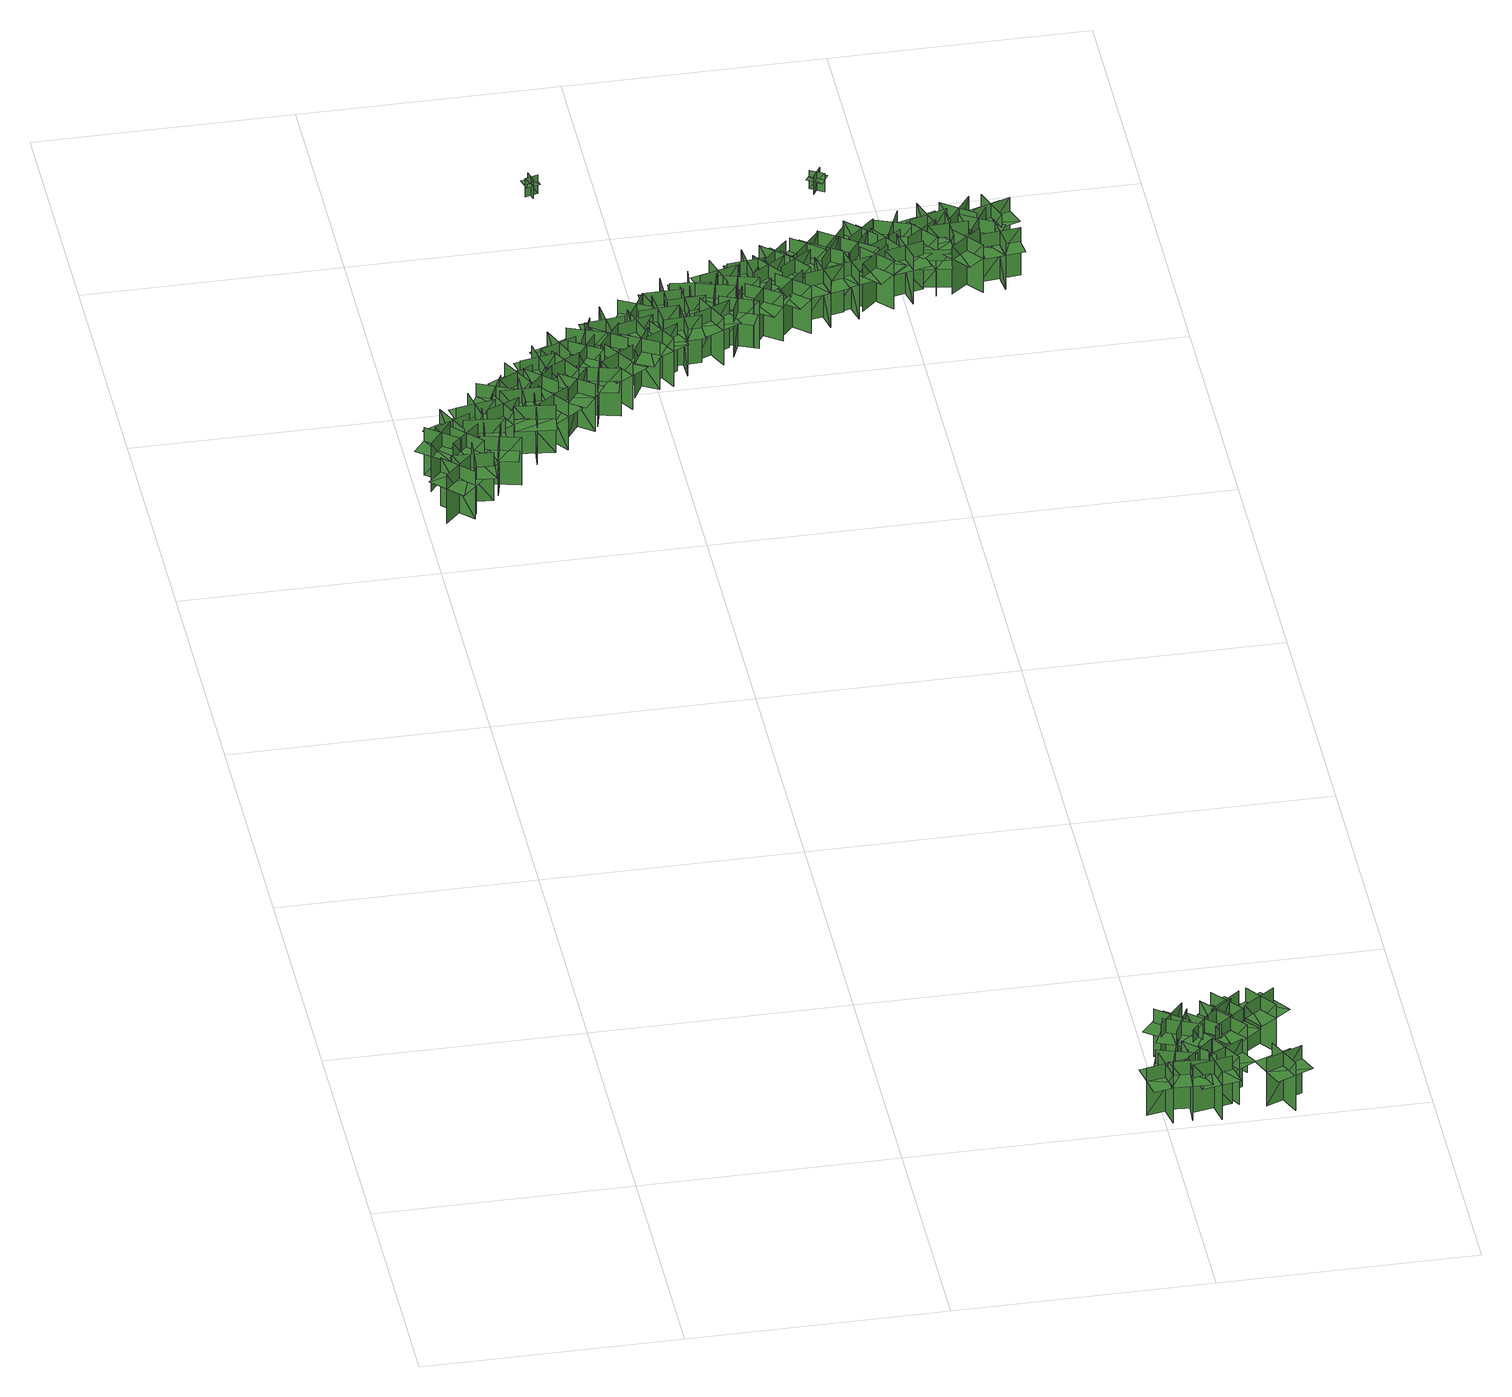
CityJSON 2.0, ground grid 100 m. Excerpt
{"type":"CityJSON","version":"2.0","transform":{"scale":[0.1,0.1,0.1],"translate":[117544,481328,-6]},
"CityObjects":{
"tree1":{"type":"SolitaryVegetationObject","geometry":[{"type":"MultiSurface","lod":"1","boundaries":[[[0,1,2]],[[0,2,3]],[[4,5,6]],[[4,6,7]],[[8,9,10]],[[8,10,11]],[[8,11,12]],[[8,12,13]]]}]},
"tree2":{"type":"SolitaryVegetationObject","geometry":[{"type":"MultiSurface","lod":"1","boundaries":[[[14,15,16]],[[14,16,17]],[[18,19,20]],[[18,20,21]],[[22,23,24]],[[22,24,25]],[[22,25,26]],[[22,26,27]]]}]},
"tree3":{"type":"SolitaryVegetationObject","geometry":[{"type":"MultiSurface","lod":"1","boundaries":[[[28,29,30]],[[28,30,31]],[[32,33,34]],[[32,34,35]],[[36,37,38]],[[36,38,39]],[[36,39,40]],[[36,40,41]]]}]},
"tree4":{"type":"SolitaryVegetationObject","geometry":[{"type":"MultiSurface","lod":"1","boundaries":[[[42,43,44]],[[42,44,45]],[[46,47,48]],[[46,48,49]],[[50,51,52]],[[50,52,53]],[[50,53,54]],[[50,54,55]]]}]},
"tree5":{"type":"SolitaryVegetationObject","geometry":[{"type":"MultiSurface","lod":"1","boundaries":[[[56,57,58]],[[56,58,59]],[[60,61,62]],[[60,62,63]],[[64,65,66]],[[64,66,67]],[[64,67,68]],[[64,68,69]]]}]},
"tree6":{"type":"SolitaryVegetationObject","geometry":[{"type":"MultiSurface","lod":"1","boundaries":[[[70,71,72]],[[70,72,73]],[[74,75,76]],[[74,76,77]],[[78,79,80]],[[78,80,81]],[[78,81,82]],[[78,82,83]]]}]},
"tree7":{"type":"SolitaryVegetationObject","geometry":[{"type":"MultiSurface","lod":"1","boundaries":[[[84,85,86]],[[84,86,87]],[[88,89,90]],[[88,90,91]],[[92,93,94]],[[92,94,95]],[[92,95,96]],[[92,96,97]]]}]},
"tree8":{"type":"SolitaryVegetationObject","geometry":[{"type":"MultiSurface","lod":"1","boundaries":[[[98,99,100]],[[98,100,101]],[[102,103,104]],[[102,104,105]],[[106,107,108]],[[106,108,109]],[[106,109,110]],[[106,110,111]]]}]},
"tree9":{"type":"SolitaryVegetationObject","geometry":[{"type":"MultiSurface","lod":"1","boundaries":[[[112,113,114]],[[112,114,115]],[[116,117,118]],[[116,118,119]],[[120,121,122]],[[120,122,123]],[[120,123,124]],[[120,124,125]]]}]},
"tree10":{"type":"SolitaryVegetationObject","geometry":[{"type":"MultiSurface","lod":"1","boundaries":[[[126,127,128]],[[126,128,129]],[[130,131,132]],[[130,132,133]],[[134,135,136]],[[134,136,137]],[[134,137,138]],[[134,138,139]]]}]},
"tree11":{"type":"SolitaryVegetationObject","geometry":[{"type":"MultiSurface","lod":"1","boundaries":[[[140,141,142]],[[140,142,143]],[[144,145,146]],[[144,146,147]],[[148,149,150]],[[148,150,151]],[[148,151,152]],[[148,152,153]]]}]},
"tree12":{"type":"SolitaryVegetationObject","geometry":[{"type":"MultiSurface","lod":"1","boundaries":[[[154,155,156]],[[154,156,157]],[[158,159,160]],[[158,160,161]],[[162,163,164]],[[162,164,165]],[[162,165,166]],[[162,166,167]]]}]},
"tree13":{"type":"SolitaryVegetationObject","geometry":[{"type":"MultiSurface","lod":"1","boundaries":[[[168,169,170]],[[168,170,171]],[[172,173,174]],[[172,174,175]],[[176,177,178]],[[176,178,179]],[[176,179,180]],[[176,180,181]]]}]},
"tree14":{"type":"SolitaryVegetationObject","geometry":[{"type":"MultiSurface","lod":"1","boundaries":[[[182,183,184]],[[182,184,185]],[[186,187,188]],[[186,188,189]],[[190,191,192]],[[190,192,193]],[[190,193,194]],[[190,194,195]]]}]},
"tree15":{"type":"SolitaryVegetationObject","geometry":[{"type":"MultiSurface","lod":"1","boundaries":[[[196,197,198]],[[196,198,199]],[[200,201,202]],[[200,202,203]],[[204,205,206]],[[204,206,207]],[[204,207,208]],[[204,208,209]]]}]},
"tree16":{"type":"SolitaryVegetationObject","geometry":[{"type":"MultiSurface","lod":"1","boundaries":[[[210,211,212]],[[210,212,213]],[[214,215,216]],[[214,216,217]],[[218,219,220]],[[218,220,221]],[[218,221,222]],[[218,222,223]]]}]},
"tree17":{"type":"SolitaryVegetationObject","geometry":[{"type":"MultiSurface","lod":"1","boundaries":[[[224,225,226]],[[224,226,227]],[[228,229,230]],[[228,230,231]],[[232,233,234]],[[232,234,235]],[[232,235,236]],[[232,236,237]]]}]},
"tree18":{"type":"SolitaryVegetationObject","geometry":[{"type":"MultiSurface","lod":"1","boundaries":[[[238,239,240]],[[238,240,241]],[[242,243,244]],[[242,244,245]],[[246,247,248]],[[246,248,249]],[[246,249,250]],[[246,250,251]]]}]},
"tree19":{"type":"SolitaryVegetationObject","geometry":[{"type":"MultiSurface","lod":"1","boundaries":[[[252,253,254]],[[252,254,255]],[[256,257,258]],[[256,258,259]],[[260,261,262]],[[260,262,263]],[[260,263,264]],[[260,264,265]]]}]},
"tree20":{"type":"SolitaryVegetationObject","geometry":[{"type":"MultiSurface","lod":"1","boundaries":[[[266,267,268]],[[266,268,269]],[[270,271,272]],[[270,272,273]],[[274,275,276]],[[274,276,277]],[[274,277,278]],[[274,278,279]]]}]},
"tree21":{"type":"SolitaryVegetationObject","geometry":[{"type":"MultiSurface","lod":"1","boundaries":[[[280,281,282]],[[280,282,283]],[[284,285,286]],[[284,286,287]],[[288,289,290]],[[288,290,291]],[[288,291,292]],[[288,292,293]]]}]},
"tree22":{"type":"SolitaryVegetationObject","geometry":[{"type":"MultiSurface","lod":"1","boundaries":[[[294,295,296]],[[294,296,297]],[[298,299,300]],[[298,300,301]],[[302,303,304]],[[302,304,305]],[[302,305,306]],[[302,306,307]]]}]},
"tree23":{"type":"SolitaryVegetationObject","geometry":[{"type":"MultiSurface","lod":"1","boundaries":[[[308,309,310]],[[308,310,311]],[[312,313,314]],[[312,314,315]],[[316,317,318]],[[316,318,319]],[[316,319,320]],[[316,320,321]]]}]},
"tree24":{"type":"SolitaryVegetationObject","geometry":[{"type":"MultiSurface","lod":"1","boundaries":[[[322,323,324]],[[322,324,325]],[[326,327,328]],[[326,328,329]],[[330,331,332]],[[330,332,333]],[[330,333,334]],[[330,334,335]]]}]},
"tree25":{"type":"SolitaryVegetationObject","geometry":[{"type":"MultiSurface","lod":"1","boundaries":[[[336,337,338]],[[336,338,339]],[[340,341,342]],[[340,342,343]],[[344,345,346]],[[344,346,347]],[[344,347,348]],[[344,348,349]]]}]},
"tree26":{"type":"SolitaryVegetationObject","geometry":[{"type":"MultiSurface","lod":"1","boundaries":[[[350,351,352]],[[350,352,353]],[[354,355,356]],[[354,356,357]],[[358,359,360]],[[358,360,361]],[[358,361,362]],[[358,362,363]]]}]},
"tree27":{"type":"SolitaryVegetationObject","geometry":[{"type":"MultiSurface","lod":"1","boundaries":[[[364,365,366]],[[364,366,367]],[[368,369,370]],[[368,370,371]],[[372,373,374]],[[372,374,375]],[[372,375,376]],[[372,376,377]]]}]},
"tree28":{"type":"SolitaryVegetationObject","geometry":[{"type":"MultiSurface","lod":"1","boundaries":[[[378,379,380]],[[378,380,381]],[[382,383,384]],[[382,384,385]],[[386,387,388]],[[386,388,389]],[[386,389,390]],[[386,390,391]]]}]},
"tree29":{"type":"SolitaryVegetationObject","geometry":[{"type":"MultiSurface","lod":"1","boundaries":[[[392,393,394]],[[392,394,395]],[[396,397,398]],[[396,398,399]],[[400,401,402]],[[400,402,403]],[[400,403,404]],[[400,404,405]]]}]},
"tree30":{"type":"SolitaryVegetationObject","geometry":[{"type":"MultiSurface","lod":"1","boundaries":[[[406,407,408]],[[406,408,409]],[[410,411,412]],[[410,412,413]],[[414,415,416]],[[414,416,417]],[[414,417,418]],[[414,418,419]]]}]},
"tree31":{"type":"SolitaryVegetationObject","geometry":[{"type":"MultiSurface","lod":"1","boundaries":[[[420,421,422]],[[420,422,423]],[[424,425,426]],[[424,426,427]],[[428,429,430]],[[428,430,431]],[[428,431,432]],[[428,432,433]]]}]},
"tree32":{"type":"SolitaryVegetationObject","geometry":[{"type":"MultiSurface","lod":"1","boundaries":[[[434,435,436]],[[434,436,437]],[[438,439,440]],[[438,440,441]],[[442,443,444]],[[442,444,445]],[[442,445,446]],[[442,446,447]]]}]},
"tree33":{"type":"SolitaryVegetationObject","geometry":[{"type":"MultiSurface","lod":"1","boundaries":[[[448,449,450]],[[448,450,451]],[[452,453,454]],[[452,454,455]],[[456,457,458]],[[456,458,459]],[[456,459,460]],[[456,460,461]]]}]},
"tree34":{"type":"SolitaryVegetationObject","geometry":[{"type":"MultiSurface","lod":"1","boundaries":[[[462,463,464]],[[462,464,465]],[[466,467,468]],[[466,468,469]],[[470,471,472]],[[470,472,473]],[[470,473,474]],[[470,474,475]]]}]},
"tree35":{"type":"SolitaryVegetationObject","geometry":[{"type":"MultiSurface","lod":"1","boundaries":[[[476,477,478]],[[476,478,479]],[[480,481,482]],[[480,482,483]],[[484,485,486]],[[484,486,487]],[[484,487,488]],[[484,488,489]]]}]},
"tree36":{"type":"SolitaryVegetationObject","geometry":[{"type":"MultiSurface","lod":"1","boundaries":[[[490,491,492]],[[490,492,493]],[[494,495,496]],[[494,496,497]],[[498,499,500]],[[498,500,501]],[[498,501,502]],[[498,502,503]]]}]},
"tree37":{"type":"SolitaryVegetationObject","geometry":[{"type":"MultiSurface","lod":"1","boundaries":[[[504,505,506]],[[504,506,507]],[[508,509,510]],[[508,510,511]],[[512,513,514]],[[512,514,515]],[[512,515,516]],[[512,516,517]]]}]},
"tree38":{"type":"SolitaryVegetationObject","geometry":[{"type":"MultiSurface","lod":"1","boundaries":[[[518,519,520]],[[518,520,521]],[[522,523,524]],[[522,524,525]],[[526,527,528]],[[526,528,529]],[[526,529,530]],[[526,530,531]]]}]},
"tree39":{"type":"SolitaryVegetationObject","geometry":[{"type":"MultiSurface","lod":"1","boundaries":[[[532,533,534]],[[532,534,535]],[[536,537,538]],[[536,538,539]],[[540,541,542]],[[540,542,543]],[[540,543,544]],[[540,544,545]]]}]},
"tree40":{"type":"SolitaryVegetationObject","geometry":[{"type":"MultiSurface","lod":"1","boundaries":[[[546,547,548]],[[546,548,549]],[[550,551,552]],[[550,552,553]],[[554,555,556]],[[554,556,557]],[[554,557,558]],[[554,558,559]]]}]},
"tree41":{"type":"SolitaryVegetationObject","geometry":[{"type":"MultiSurface","lod":"1","boundaries":[[[560,561,562]],[[560,562,563]],[[564,565,566]],[[564,566,567]],[[568,569,570]],[[568,570,571]],[[568,571,572]],[[568,572,573]]]}]},
"tree42":{"type":"SolitaryVegetationObject","geometry":[{"type":"MultiSurface","lod":"1","boundaries":[[[574,575,576]],[[574,576,577]],[[578,579,580]],[[578,580,581]],[[582,583,584]],[[582,584,585]],[[582,585,586]],[[582,586,587]]]}]},
"tree43":{"type":"SolitaryVegetationObject","geometry":[{"type":"MultiSurface","lod":"1","boundaries":[[[588,589,590]],[[588,590,591]],[[592,593,594]],[[592,594,595]],[[596,597,598]],[[596,598,599]],[[596,599,600]],[[596,600,601]]]}]},
"tree44":{"type":"SolitaryVegetationObject","geometry":[{"type":"MultiSurface","lod":"1","boundaries":[[[602,603,604]],[[602,604,605]],[[606,607,608]],[[606,608,609]],[[610,611,612]],[[610,612,613]],[[610,613,614]],[[610,614,615]]]}]},
"tree45":{"type":"SolitaryVegetationObject","geometry":[{"type":"MultiSurface","lod":"1","boundaries":[[[616,617,618]],[[616,618,619]],[[620,621,622]],[[620,622,623]],[[624,625,626]],[[624,626,627]],[[624,628,629]],[[624,629,625]]]}]},
"tree46":{"type":"SolitaryVegetationObject","geometry":[{"type":"MultiSurface","lod":"1","boundaries":[[[630,631,632]],[[630,632,633]],[[634,635,636]],[[634,636,637]],[[638,639,640]],[[638,640,641]],[[638,641,642]],[[638,642,643]]]}]},
"tree47":{"type":"SolitaryVegetationObject","geometry":[{"type":"MultiSurface","lod":"1","boundaries":[[[644,645,646]],[[644,646,647]],[[648,649,650]],[[648,650,651]],[[652,653,654]],[[652,654,655]],[[652,655,656]],[[652,656,657]]]}]},
"tree48":{"type":"SolitaryVegetationObject","geometry":[{"type":"MultiSurface","lod":"1","boundaries":[[[658,659,660]],[[658,660,661]],[[662,663,664]],[[662,664,665]],[[666,667,668]],[[666,668,669]],[[666,669,670]],[[666,670,671]]]}]},
"tree49":{"type":"SolitaryVegetationObject","geometry":[{"type":"MultiSurface","lod":"1","boundaries":[[[672,673,674]],[[672,674,675]],[[676,677,678]],[[676,678,679]],[[680,681,682]],[[680,682,683]],[[680,683,684]],[[680,684,685]]]}]},
"tree50":{"type":"SolitaryVegetationObject","geometry":[{"type":"MultiSurface","lod":"1","boundaries":[[[686,687,688]],[[686,688,689]],[[690,691,692]],[[690,692,693]],[[694,695,696]],[[694,696,697]],[[694,697,698]],[[694,698,699]]]}]},
"tree51":{"type":"SolitaryVegetationObject","geometry":[{"type":"MultiSurface","lod":"1","boundaries":[[[700,701,702]],[[700,702,703]],[[704,705,706]],[[704,706,707]],[[708,709,710]],[[708,710,711]],[[708,711,712]],[[708,712,713]]]}]},
"tree52":{"type":"SolitaryVegetationObject","geometry":[{"type":"MultiSurface","lod":"1","boundaries":[[[714,715,716]],[[714,716,717]],[[718,719,720]],[[718,720,721]],[[722,723,724]],[[722,724,725]],[[722,725,726]],[[722,726,727]]]}]},
"tree53":{"type":"SolitaryVegetationObject","geometry":[{"type":"MultiSurface","lod":"1","boundaries":[[[728,729,730]],[[728,730,731]],[[732,733,734]],[[732,734,735]],[[736,737,738]],[[736,738,739]],[[736,739,740]],[[736,740,741]]]}]},
"tree54":{"type":"SolitaryVegetationObject","geometry":[{"type":"MultiSurface","lod":"1","boundaries":[[[742,743,744]],[[742,744,745]],[[746,747,748]],[[746,748,749]],[[750,751,752]],[[750,752,753]],[[750,753,754]],[[750,754,755]]]}]},
"tree55":{"type":"SolitaryVegetationObject","geometry":[{"type":"MultiSurface","lod":"1","boundaries":[[[756,757,758]],[[756,758,759]],[[760,761,762]],[[760,762,763]],[[764,765,766]],[[764,766,767]],[[764,767,768]],[[764,768,769]]]}]},
"tree56":{"type":"SolitaryVegetationObject","geometry":[{"type":"MultiSurface","lod":"1","boundaries":[[[770,771,772]],[[770,772,773]],[[774,775,776]],[[774,776,777]],[[778,779,780]],[[778,780,781]],[[778,781,782]],[[778,782,783]]]}]},
"tree57":{"type":"SolitaryVegetationObject","geometry":[{"type":"MultiSurface","lod":"1","boundaries":[[[784,785,786]],[[784,786,787]],[[788,789,790]],[[788,790,791]],[[792,793,794]],[[792,794,795]],[[792,795,796]],[[792,796,797]]]}]},
"tree58":{"type":"SolitaryVegetationObject","geometry":[{"type":"MultiSurface","lod":"1","boundaries":[[[798,799,800]],[[798,800,801]],[[802,803,804]],[[802,804,805]],[[806,807,808]],[[806,808,809]],[[806,809,810]],[[806,810,811]]]}]},
"tree59":{"type":"SolitaryVegetationObject","geometry":[{"type":"MultiSurface","lod":"1","boundaries":[[[812,813,814]],[[812,814,815]],[[816,817,818]],[[816,818,819]],[[820,821,822]],[[820,822,823]],[[820,823,824]],[[820,824,825]]]}]},
"tree60":{"type":"SolitaryVegetationObject","geometry":[{"type":"MultiSurface","lod":"1","boundaries":[[[826,827,828]],[[826,828,829]],[[830,831,832]],[[830,832,833]],[[834,835,836]],[[834,836,837]],[[834,837,838]],[[834,838,839]]]}]},
"tree61":{"type":"SolitaryVegetationObject","geometry":[{"type":"MultiSurface","lod":"1","boundaries":[[[840,841,842]],[[840,842,843]],[[844,845,846]],[[844,846,847]],[[848,849,850]],[[848,850,851]],[[848,851,852]],[[848,852,853]]]}]},
"tree62":{"type":"SolitaryVegetationObject","geometry":[{"type":"MultiSurface","lod":"1","boundaries":[[[854,855,856]],[[854,856,857]],[[858,859,860]],[[858,860,861]],[[862,863,864]],[[862,864,865]],[[862,865,866]],[[862,866,867]]]}]},
"tree63":{"type":"SolitaryVegetationObject","geometry":[{"type":"MultiSurface","lod":"1","boundaries":[[[868,869,870]],[[868,870,871]],[[872,873,874]],[[872,874,875]],[[876,877,878]],[[876,878,879]],[[876,879,880]],[[876,880,881]]]}]},
"tree64":{"type":"SolitaryVegetationObject","geometry":[{"type":"MultiSurface","lod":"1","boundaries":[[[882,883,884]],[[882,884,885]],[[886,887,888]],[[886,888,889]],[[890,891,892]],[[890,892,893]],[[890,893,894]],[[890,894,895]]]}]},
"tree65":{"type":"SolitaryVegetationObject","geometry":[{"type":"MultiSurface","lod":"1","boundaries":[[[896,897,898]],[[896,898,899]],[[900,901,902]],[[900,902,903]],[[904,905,906]],[[904,906,907]],[[904,907,908]],[[904,908,909]]]}]},
"tree66":{"type":"SolitaryVegetationObject","geometry":[{"type":"MultiSurface","lod":"1","boundaries":[[[910,911,912]],[[910,912,913]],[[914,915,916]],[[914,916,917]],[[918,919,920]],[[918,920,921]],[[918,921,922]],[[918,922,923]]]}]},
"tree67":{"type":"SolitaryVegetationObject","geometry":[{"type":"MultiSurface","lod":"1","boundaries":[[[924,925,926]],[[924,926,927]],[[928,929,930]],[[928,930,931]],[[932,933,934]],[[932,934,935]],[[932,935,936]],[[932,936,937]]]}]},
"tree68":{"type":"SolitaryVegetationObject","geometry":[{"type":"MultiSurface","lod":"1","boundaries":[[[938,939,940]],[[938,940,941]],[[942,943,944]],[[942,944,945]],[[946,947,948]],[[946,948,949]],[[946,949,950]],[[946,950,951]]]}]},
"tree69":{"type":"SolitaryVegetationObject","geometry":[{"type":"MultiSurface","lod":"1","boundaries":[[[952,953,954]],[[952,954,955]],[[956,957,958]],[[956,958,959]],[[960,961,962]],[[960,962,963]],[[960,963,964]],[[960,964,965]]]}]},
"tree70":{"type":"SolitaryVegetationObject","geometry":[{"type":"MultiSurface","lod":"1","boundaries":[[[966,967,968]],[[966,968,969]],[[970,971,972]],[[970,972,973]],[[974,975,976]],[[974,976,977]],[[974,977,978]],[[974,978,979]]]}]},
"tree71":{"type":"SolitaryVegetationObject","geometry":[{"type":"MultiSurface","lod":"1","boundaries":[[[980,981,982]],[[980,982,983]],[[984,985,986]],[[984,986,987]],[[988,989,990]],[[988,990,991]],[[988,989,992]],[[988,992,993]]]}]},
"tree72":{"type":"SolitaryVegetationObject","geometry":[{"type":"MultiSurface","lod":"1","boundaries":[[[994,995,996]],[[994,996,997]],[[998,999,1000]],[[998,1000,1001]],[[1002,1003,1004]],[[1002,1004,1005]],[[1002,1005,1006]],[[1002,1006,1007]]]}]},
"tree73":{"type":"SolitaryVegetationObject","geometry":[{"type":"MultiSurface","lod":"1","boundaries":[[[1008,1009,1010]],[[1008,1010,1011]],[[1012,1013,1014]],[[1012,1014,1015]],[[1016,1017,1018]],[[1016,1018,1019]],[[1016,1019,1020]],[[1016,1020,1021]]]}]},
"tree74":{"type":"SolitaryVegetationObject","geometry":[{"type":"MultiSurface","lod":"1","boundaries":[[[1022,1023,1024]],[[1022,1024,1025]],[[1026,1027,1028]],[[1026,1028,1029]],[[1030,1031,1032]],[[1030,1032,1033]],[[1030,1033,1034]],[[1030,1034,1035]]]}]},
"tree75":{"type":"SolitaryVegetationObject","geometry":[{"type":"MultiSurface","lod":"1","boundaries":[[[1036,1037,1038]],[[1036,1038,1039]],[[1040,1041,1042]],[[1040,1042,1043]],[[1044,1045,1046]],[[1044,1046,1047]],[[1044,1047,1048]],[[1044,1048,1049]]]}]},
"tree76":{"type":"SolitaryVegetationObject","geometry":[{"type":"MultiSurface","lod":"1","boundaries":[[[1050,1051,1052]],[[1050,1052,1053]],[[1054,1055,1056]],[[1054,1056,1057]],[[1058,1059,1060]],[[1058,1060,1061]],[[1058,1061,1062]],[[1058,1062,1063]]]}]},
"tree77":{"type":"SolitaryVegetationObject","geometry":[{"type":"MultiSurface","lod":"1","boundaries":[[[1064,1065,1066]],[[1064,1066,1067]],[[1068,1069,1070]],[[1068,1070,1071]],[[1072,1073,1074]],[[1072,1074,1075]],[[1072,1075,1076]],[[1072,1076,1077]]]}]},
"tree78":{"type":"SolitaryVegetationObject","geometry":[{"type":"MultiSurface","lod":"1","boundaries":[[[1078,1079,1080]],[[1078,1080,1081]],[[1082,1083,1084]],[[1082,1084,1085]],[[1086,1087,1088]],[[1086,1088,1089]],[[1086,1089,1090]],[[1086,1090,1091]]]}]},
"tree79":{"type":"SolitaryVegetationObject","geometry":[{"type":"MultiSurface","lod":"1","boundaries":[[[1092,1093,1094]],[[1092,1094,1095]],[[1096,1097,1098]],[[1096,1098,1099]],[[1100,1101,1102]],[[1100,1102,1103]],[[1100,1103,1104]],[[1100,1104,1105]]]}]},
"tree80":{"type":"SolitaryVegetationObject","geometry":[{"type":"MultiSurface","lod":"1","boundaries":[[[1106,1107,1108]],[[1106,1108,1109]],[[1110,1111,1112]],[[1110,1112,1113]],[[1114,1115,1116]],[[1114,1116,1117]],[[1114,1117,1118]],[[1114,1118,1119]]]}]},
"tree81":{"type":"SolitaryVegetationObject","geometry":[{"type":"MultiSurface","lod":"1","boundaries":[[[1120,1121,1122]],[[1120,1122,1123]],[[1124,1125,1126]],[[1124,1126,1127]],[[1128,1129,1130]],[[1128,1130,1131]],[[1128,1131,1132]],[[1128,1132,1133]]]}]}
},
"vertices":[
[184,4314,15],[74,4423,15],[74,4423,231],[184,4314,231],[184,4417,15],[75,4307,15],[75,4307,231],[184,4417,231],[184,4417,170],[129,4471,170],[20,4362,170],[75,4307,170],[130,4252,170],[239,4362,170],
[150,4640,15],[56,4517,15],[56,4517,231],[150,4640,231],[48,4627,15],[171,4533,15],[171,4533,231],[48,4627,231],[48,4627,170],[1,4565,170],[124,4471,170],[171,4533,170],[218,4595,170],[94,4688,170],
[272,4420,16],[117,4431,16],[117,4431,232],[272,4420,232],[204,4499,16],[193,4344,16],[193,4344,232],[204,4499,232],[204,4499,172],[127,4504,172],[116,4350,172],[193,4344,172],[271,4339,172],[282,4493,172],
[194,4593,13],[127,4733,13],[127,4733,228],[194,4593,228],[229,4690,13],[89,4624,13],[89,4624,228],[229,4690,228],[229,4690,168],[196,4760,168],[56,4694,168],[89,4624,168],[123,4554,168],[262,4621,168],
[247,4612,16],[136,4503,16],[136,4503,232],[247,4612,232],[144,4613,16],[252,4503,16],[252,4503,232],[144,4613,232],[144,4613,171],[88,4559,171],[196,4448,171],[252,4503,171],[307,4557,171],[199,4668,171],
[280,4708,16],[264,4554,16],[264,4554,232],[280,4708,232],[199,4644,16],[353,4627,16],[353,4627,232],[199,4644,232],[199,4644,171],[191,4567,171],[345,4550,171],[353,4627,171],[362,4704,171],[208,4721,171],
[241,4536,15],[392,4500,15],[392,4500,230],[241,4536,230],[294,4448,15],[331,4598,15],[331,4598,230],[294,4448,230],[294,4448,170],[369,4429,170],[406,4580,170],[331,4598,170],[255,4616,170],[219,4466,170],
[247,4814,15],[275,4662,15],[275,4662,230],[247,4814,230],[188,4730,15],[340,4757,15],[340,4757,230],[188,4730,230],[188,4730,170],[202,4654,170],[354,4681,170],[340,4757,170],[326,4834,170],[174,4806,170],
[334,4789,17],[392,4659,17],[392,4659,233],[334,4789,233],[297,4691,17],[428,4750,17],[428,4750,233],[297,4691,233],[297,4691,177],[325,4629,177],[456,4688,177],[428,4750,177],[399,4813,177],[269,4754,177],
[387,4904,16],[328,4774,16],[328,4774,232],[387,4904,232],[289,4867,16],[420,4808,16],[420,4808,232],[289,4867,232],[289,4867,175],[261,4804,175],[391,4745,175],[420,4808,175],[448,4870,175],[318,4930,175],
[472,4614,19],[489,4767,19],[489,4767,234],[472,4614,234],[553,4677,19],[399,4695,19],[399,4695,234],[553,4677,234],[553,4677,174],[562,4754,174],[408,4772,174],[399,4695,174],[390,4618,174],[544,4600,174],
[521,4802,17],[366,4804,17],[366,4804,232],[521,4802,232],[449,4876,17],[448,4721,17],[448,4721,232],[449,4876,232],[449,4876,172],[372,4877,172],[371,4722,172],[448,4721,172],[526,4721,172],[527,4876,172],
[516,4954,12],[379,4882,12],[379,4882,228],[516,4954,228],[418,4985,12],[490,4848,12],[490,4848,228],[418,4985,228],[418,4985,167],[349,4949,167],[421,4812,167],[490,4848,167],[558,4884,167],[487,5021,167],
[602,4691,13],[512,4817,13],[512,4817,229],[602,4691,229],[620,4793,13],[493,4703,13],[493,4703,229],[620,4793,229],[620,4793,168],[575,4856,168],[448,4766,168],[493,4703,168],[538,4640,168],[664,4730,168],
[590,4828,15],[477,4934,15],[477,4934,231],[590,4828,231],[587,4931,15],[481,4819,15],[481,4819,231],[587,4931,231],[587,4931,170],[531,4984,170],[425,4872,170],[481,4819,170],[537,4765,170],[644,4878,170],
[534,5069,15],[560,4928,15],[560,4928,231],[534,5069,231],[475,4983,15],[616,5009,15],[616,5009,231],[475,4983,231],[475,4983,175],[487,4915,175],[628,4941,175],[616,5009,175],[604,5076,175],[463,5051,175],
[1999,187,12],[2028,35,12],[2028,35,227],[1999,187,227],[1941,101,12],[2093,131,12],[2093,131,227],[1941,101,227],[1941,101,167],[1955,25,167],[2107,55,167],[2093,131,167],[2078,207,167],[1926,178,167],
[619,4767,19],[710,4892,19],[710,4892,234],[619,4767,234],[721,4783,19],[596,4874,19],[596,4874,234],[721,4783,234],[721,4783,174],[767,4845,174],[642,4937,174],[596,4874,174],[550,4811,174],[675,4720,174],
[1993,199,18],[2141,153,18],[2141,153,233],[1993,199,233],[2041,107,18],[2086,255,18],[2086,255,233],[2041,107,233],[2041,107,173],[2115,84,173],[2160,232,173],[2086,255,173],[2012,278,173],[1967,130,173],
[700,4994,18],[566,4917,18],[566,4917,234],[700,4994,234],[601,5021,18],[678,4887,18],[678,4887,234],[601,5021,234],[601,5021,173],[533,4983,173],[610,4849,173],[678,4887,173],[745,4925,173],[668,5060,173],
[2177,104,19],[2023,114,19],[2023,114,234],[2177,104,234],[2110,182,19],[2100,27,19],[2100,27,234],[2110,182,234],[2110,182,174],[2032,187,174],[2022,32,174],[2100,27,174],[2177,22,174],[2187,177,174],
[666,5008,14],[608,5151,14],[608,5151,229],[666,5008,229],[707,5102,14],[564,5044,14],[564,5044,229],[707,5102,229],[707,5102,169],[678,5174,169],[535,5116,169],[564,5044,169],[593,4972,169],[736,5031,169],
[2207,127,21],[2096,236,21],[2096,236,236],[2207,127,236],[2206,230,21],[2098,120,21],[2098,120,236],[2206,230,236],[2206,230,176],[2151,285,176],[2043,174,176],[2098,120,176],[2153,66,176],[2262,176,176],
[2033,459,19],[2152,360,19],[2152,360,235],[2033,459,235],[2042,357,19],[2141,476,19],[2141,476,235],[2042,357,235],[2042,357,174],[2101,307,174],[2200,426,174],[2141,476,174],[2081,525,174],[1982,406,174],
[2264,111,18],[2112,81,18],[2112,81,233],[2264,111,233],[2179,169,18],[2209,17,18],[2209,17,233],[2179,169,233],[2179,169,173],[2103,154,173],[2133,2,173],[2209,17,173],[2285,32,173],[2255,184,173],
[684,4908,14],[835,4870,14],[835,4870,229],[684,4908,229],[737,4819,14],[775,4970,14],[775,4970,229],[737,4819,229],[737,4819,169],[812,4800,169],[850,4950,169],[775,4970,169],[700,4989,169],[662,4839,169],
[2051,386,24],[2192,322,24],[2192,322,240],[2051,386,240],[2087,289,24],[2151,430,24],[2151,430,240],[2087,289,240],[2087,289,179],[2158,257,179],[2222,398,179],[2151,430,179],[2080,462,179],[2016,321,179],
[775,5095,19],[696,4975,19],[696,4975,235],[775,5095,235],[673,5073,19],[793,4994,19],[793,4994,235],[673,5073,235],[673,5073,179],[635,5016,179],[755,4937,179],[793,4994,179],[831,5052,179],[711,5131,179],
[682,5165,13],[826,5108,13],[826,5108,228],[682,5165,228],[723,5070,13],[779,5214,13],[779,5214,228],[723,5070,228],[723,5070,168],[795,5042,168],[851,5186,168],[779,5214,168],[707,5242,168],[651,5098,168],
[2213,236,18],[2289,101,18],[2289,101,233],[2213,236,233],[2185,137,18],[2320,213,18],[2320,213,233],[2185,137,233],[2185,137,173],[2223,69,173],[2358,146,173],[2320,213,173],[2282,280,173],[2147,204,173],
[2261,317,17],[2143,418,17],[2143,418,233],[2261,317,233],[2254,420,17],[2153,302,17],[2153,302,233],[2254,420,233],[2254,420,172],[2195,471,172],[2094,353,172],[2153,302,172],[2212,252,172],[2313,370,172],
[903,5005,17],[771,4924,17],[771,4924,233],[903,5005,233],[803,5030,17],[884,4898,17],[884,4898,233],[803,5030,233],[803,5030,172],[737,4989,172],[818,4857,172],[884,4898,172],[950,4938,172],[869,5070,172],
[895,5061,13],[770,5152,13],[770,5152,228],[895,5061,228],[879,5163,13],[788,5037,13],[788,5037,228],[879,5163,228],[879,5163,168],[817,5208,168],[726,5083,168],[788,5037,168],[851,4992,168],[942,5117,168],
[2208,369,20],[2324,472,20],[2324,472,235],[2208,369,235],[2311,362,20],[2208,478,20],[2208,478,235],[2311,362,235],[2311,362,175],[2369,414,175],[2266,530,175],[2208,478,175],[2150,427,175],[2253,311,175],
[844,5120,13],[827,5274,13],[827,5274,229],[844,5120,229],[909,5201,13],[755,5184,13],[755,5184,229],[909,5201,229],[909,5201,169],[900,5278,169],[746,5261,169],[755,5184,169],[764,5107,169],[918,5124,169],
[2359,407,17],[2239,310,17],[2239,310,233],[2359,407,233],[2256,418,17],[2354,298,17],[2354,298,233],[2256,418,233],[2256,418,173],[2196,370,173],[2294,249,173],[2354,298,173],[2414,347,173],[2316,467,173],
[2364,522,14],[2244,424,14],[2244,424,229],[2364,522,229],[2261,533,14],[2359,413,14],[2359,413,229],[2261,533,229],[2261,533,169],[2201,484,169],[2299,364,169],[2359,413,169],[2419,462,169],[2321,582,169],
[1006,5008,17],[870,5083,17],[870,5083,233],[1006,5008,233],[978,5108,17],[904,4972,17],[904,4972,233],[978,5108,233],[978,5108,173],[910,5145,173],[836,5009,173],[904,4972,173],[972,4935,173],[1046,5070,173],
[2426,169,17],[2487,26,17],[2487,26,232],[2426,169,232],[2387,73,17],[2529,134,17],[2529,134,232],[2387,73,232],[2387,73,172],[2417,2,172],[2560,63,172],[2529,134,172],[2499,205,172],[2357,145,172],
[873,5141,19],[1010,5182,19],[1010,5182,235],[873,5141,235],[965,5091,19],[924,5229,19],[924,5229,235],[965,5091,235],[965,5091,179],[1031,5111,179],[990,5249,179],[924,5229,179],[858,5209,179],[899,5072,179],
[901,5303,15],[1025,5232,15],[1025,5232,232],[901,5303,232],[929,5202,15],[1000,5327,15],[1000,5327,232],[929,5202,232],[929,5202,175],[989,5168,175],[1060,5292,175],[1000,5327,175],[941,5361,175],[869,5237,175],
[994,5150,14],[1061,5023,14],[1061,5023,230],[994,5150,230],[964,5050,14],[1091,5116,14],[1091,5116,230],[964,5050,230],[964,5050,173],[996,4989,173],[1123,5055,173],[1091,5116,173],[1059,5177,173],[932,5111,173],
[2494,519,15],[2369,428,15],[2369,428,230],[2494,519,230],[2392,536,15],[2484,411,15],[2484,411,230],[2392,536,230],[2392,536,170],[2330,490,170],[2421,365,170],[2484,411,170],[2546,456,170],[2455,581,170],
[965,5216,17],[1119,5229,17],[1119,5229,233],[965,5216,233],[1043,5149,17],[1030,5303,17],[1030,5303,233],[1043,5149,233],[1043,5149,172],[1120,5156,172],[1107,5310,172],[1030,5303,172],[953,5297,172],[966,5143,172],
[787,6328,17],[738,6316,17],[738,6316,101],[787,6328,101],[753,6348,17],[766,6299,17],[766,6299,101],[753,6348,101],[753,6348,73],[766,6299,73],[792,6305,73],[780,6355,73],[727,6341,73],[739,6292,73],
[1045,5143,18],[1189,5148,18],[1189,5148,234],[1045,5143,234],[1122,5072,18],[1118,5216,18],[1118,5216,234],[1122,5072,234],[1122,5072,178],[1191,5075,178],[1186,5218,178],[1118,5216,178],[1049,5213,178],[1053,5070,178],
[1080,5258,14],[1079,5413,14],[1079,5413,229],[1080,5258,229],[1153,5331,14],[998,5331,14],[998,5331,229],[1153,5331,229],[1153,5331,169],[1153,5409,169],[998,5408,169],[998,5331,169],[998,5253,169],[1153,5254,169],
[1144,5348,13],[1151,5194,13],[1151,5194,228],[1144,5348,228],[1074,5273,13],[1229,5279,13],[1229,5279,228],[1074,5273,228],[1074,5273,168],[1077,5195,168],[1232,5202,168],[1229,5279,168],[1225,5357,168],[1070,5350,168],
[1203,5263,14],[1268,5123,14],[1268,5123,229],[1203,5263,229],[1167,5167,14],[1308,5232,14],[1308,5232,229],[1167,5167,229],[1167,5167,169],[1199,5096,169],[1340,5161,169],[1308,5232,169],[1275,5302,169],[1135,5237,169],
[1191,5443,11],[1174,5289,11],[1174,5289,226],[1191,5443,226],[1110,5379,11],[1264,5362,11],[1264,5362,226],[1110,5379,226],[1110,5379,166],[1101,5302,166],[1255,5285,166],[1264,5362,166],[1272,5439,166],[1118,5456,166],
[1293,5404,17],[1253,5254,17],[1253,5254,232],[1293,5404,232],[1203,5353,17],[1353,5313,17],[1353,5313,232],[1203,5353,232],[1203,5353,172],[1183,5278,172],[1333,5238,172],[1353,5313,172],[1373,5388,172],[1223,5428,172],
[1275,5268,11],[1417,5208,11],[1417,5208,227],[1275,5268,227],[1313,5172,11],[1373,5315,11],[1373,5315,227],[1313,5172,227],[1313,5172,166],[1384,5142,166],[1445,5285,166],[1373,5315,166],[1302,5345,166],[1242,5202,166],
[1281,5495,14],[1324,5346,14],[1324,5346,229],[1281,5495,229],[1230,5405,14],[1379,5447,14],[1379,5447,229],[1230,5405,229],[1230,5405,169],[1252,5330,169],[1401,5373,169],[1379,5447,169],[1358,5522,169],[1209,5479,169],
[1296,5390,17],[1445,5349,17],[1445,5349,232],[1296,5390,232],[1347,5300,17],[1387,5450,17],[1387,5450,232],[1347,5300,232],[1347,5300,172],[1421,5280,172],[1462,5429,172],[1387,5450,172],[1312,5470,172],[1272,5321,172],
[1487,5341,15],[1398,5215,15],[1398,5215,230],[1487,5341,230],[1385,5324,15],[1512,5235,15],[1512,5235,230],[1385,5324,230],[1385,5324,170],[1341,5261,170],[1467,5172,170],[1512,5235,170],[1556,5299,170],[1429,5388,170],
[1342,5456,15],[1485,5471,15],[1485,5471,232],[1342,5456,232],[1424,5391,15],[1409,5534,15],[1409,5534,232],[1424,5391,232],[1424,5391,175],[1492,5398,175],[1477,5541,175],[1409,5534,175],[1340,5526,175],[1355,5384,175],
[1430,5381,20],[1558,5468,20],[1558,5468,235],[1430,5381,235],[1531,5361,20],[1444,5489,20],[1444,5489,235],[1531,5361,235],[1531,5361,175],[1595,5405,175],[1508,5533,175],[1444,5489,175],[1380,5446,175],[1467,5318,175],
[1610,5374,13],[1507,5259,13],[1507,5259,229],[1610,5374,229],[1507,5369,13],[1622,5266,13],[1622,5266,229],[1507,5369,229],[1507,5369,168],[1455,5312,168],[1571,5208,168],[1622,5266,168],[1674,5324,168],[1559,5427,168],
[1585,5456,16],[1479,5552,16],[1479,5552,233],[1585,5456,233],[1580,5560,16],[1483,5454,16],[1483,5454,233],[1580,5560,233],[1580,5560,176],[1529,5606,176],[1432,5500,176],[1483,5454,176],[1534,5408,176],[1631,5514,176],
[1551,5499,20],[1641,5373,20],[1641,5373,235],[1551,5499,235],[1534,5397,20],[1660,5487,20],[1660,5487,235],[1534,5397,235],[1534,5397,175],[1578,5334,175],[1705,5424,175],[1660,5487,175],[1615,5550,175],[1489,5460,175],
[1614,5343,17],[1765,5375,17],[1765,5375,232],[1614,5343,232],[1700,5286,17],[1668,5438,17],[1668,5438,232],[1700,5286,232],[1700,5286,172],[1776,5303,172],[1743,5454,172],[1668,5438,172],[1592,5421,172],[1625,5270,172],
[1600,5582,15],[1720,5483,15],[1720,5483,231],[1600,5582,231],[1610,5479,15],[1708,5599,15],[1708,5599,231],[1610,5479,231],[1610,5479,170],[1669,5430,170],[1768,5549,170],[1708,5599,170],[1648,5648,170],[1550,5528,170],
[1694,5429,17],[1780,5557,17],[1780,5557,232],[1694,5429,232],[1795,5448,17],[1667,5534,17],[1667,5534,232],[1795,5448,232],[1795,5448,172],[1838,5512,172],[1710,5599,172],[1667,5534,172],[1624,5470,172],[1752,5384,172],
[1725,5374,16],[1876,5412,16],[1876,5412,231],[1725,5374,231],[1813,5321,16],[1776,5471,16],[1776,5471,231],[1813,5321,231],[1813,5321,171],[1888,5339,171],[1851,5490,171],[1776,5471,171],[1701,5452,171],[1738,5302,171],
[1810,5621,15],[1721,5495,15],[1721,5495,231],[1810,5621,231],[1708,5605,15],[1835,5515,15],[1835,5515,231],[1708,5605,231],[1708,5605,170],[1664,5541,170],[1790,5452,170],[1835,5515,170],[1880,5578,170],[1753,5668,170],
[1785,5547,18],[1912,5458,18],[1912,5458,233],[1785,5547,233],[1802,5445,18],[1891,5572,18],[1891,5572,233],[1802,5445,233],[1802,5445,173],[1865,5401,173],[1954,5528,173],[1891,5572,173],[1828,5617,173],[1739,5490,173],
[1949,5471,17],[1835,5365,17],[1835,5365,232],[1949,5471,232],[1845,5475,17],[1951,5362,17],[1951,5362,232],[1845,5475,232],[1845,5475,172],[1789,5422,172],[1895,5309,172],[1951,5362,172],[2008,5415,172],[1902,5528,172],
[1923,5545,15],[1814,5655,15],[1814,5655,230],[1923,5545,230],[1924,5648,15],[1814,5539,15],[1814,5539,230],[1924,5648,230],[1924,5648,170],[1870,5703,170],[1760,5594,170],[1814,5539,170],[1869,5484,170],[1979,5593,170],
[1991,5468,9],[1908,5599,9],[1908,5599,224],[1991,5468,224],[2014,5569,9],[1883,5486,9],[1883,5486,224],[2014,5569,224],[2014,5569,164],[1973,5634,164],[1842,5552,164],[1883,5486,164],[1924,5421,164],[2055,5503,164],
[2028,5383,15],[1993,5534,15],[1993,5534,231],[2028,5383,231],[2083,5471,15],[1932,5435,15],[1932,5435,231],[2083,5471,231],[2083,5471,170],[2066,5546,170],[1915,5511,170],[1932,5435,170],[1950,5360,170],[2101,5395,170],
[1781,6174,20],[1834,6142,20],[1834,6142,103],[1781,6174,103],[1791,6133,20],[1824,6186,20],[1824,6186,103],[1791,6133,103],[1780,6173,76],[1833,6140,76],[1850,6167,76],[1796,6199,76],[1820,6118,76],[1766,6151,76],
[2022,5681,15],[1964,5537,15],[1964,5537,230],[2022,5681,230],[1927,5641,15],[2070,5583,15],[2070,5583,230],[1927,5641,230],[1927,5641,170],[1898,5569,170],[2041,5511,170],[2070,5583,170],[2100,5655,170],[1956,5713,170],
[2044,5605,17],[2139,5482,17],[2139,5482,232],[2044,5605,232],[2031,5502,17],[2153,5598,17],[2153,5598,232],[2031,5502,232],[2031,5502,172],[2078,5441,172],[2200,5536,172],[2153,5598,172],[2105,5659,172],[1983,5564,172],
[2074,5478,18],[2194,5459,18],[2194,5459,187],[2074,5478,187],[2121,5412,18],[2141,5532,18],[2141,5532,187],[2121,5412,187],[2121,5412,140],[2181,5402,140],[2201,5523,140],[2141,5532,140],[2081,5542,140],[2061,5422,140],
[2059,5614,15],[2206,5662,15],[2206,5662,230],[2059,5614,230],[2150,5567,15],[2102,5714,15],[2102,5714,230],[2150,5567,230],[2150,5567,170],[2224,5591,170],[2175,5738,170],[2102,5714,170],[2028,5690,170],[2077,5542,170],
[2270,5567,17],[2115,5563,17],[2115,5563,232],[2270,5567,232],[2195,5638,17],[2199,5484,17],[2199,5484,232],[2195,5638,232],[2195,5638,172],[2118,5637,172],[2122,5482,172],[2199,5484,172],[2277,5486,172],[2273,5640,172],
[2303,5518,14],[2182,5421,14],[2182,5421,229],[2303,5518,229],[2200,5530,14],[2297,5409,14],[2297,5409,229],[2200,5530,229],[2200,5530,169],[2140,5481,169],[2237,5360,169],[2297,5409,169],[2358,5458,169],[2261,5578,169],
[2209,5601,13],[2300,5726,13],[2300,5726,229],[2209,5601,229],[2311,5616,13],[2185,5708,13],[2185,5708,229],[2311,5616,229],[2311,5616,168],[2356,5679,168],[2231,5770,168],[2185,5708,168],[2140,5645,168],[2265,5554,168],
[2374,5540,16],[2241,5619,16],[2241,5619,232],[2374,5540,232],[2349,5640,16],[2270,5507,16],[2270,5507,232],[2349,5640,232],[2349,5640,171],[2282,5680,171],[2204,5546,171],[2270,5507,171],[2337,5468,171],[2416,5601,171],
[2300,5475,16],[2454,5492,16],[2454,5492,231],[2300,5475,231],[2381,5410,16],[2363,5564,16],[2363,5564,231],[2381,5410,231],[2381,5410,171],[2458,5418,171],[2440,5572,171],[2363,5564,171],[2286,5555,171],[2304,5401,171],
[2348,5732,14],[2399,5586,14],[2399,5586,229],[2348,5732,229],[2303,5640,14],[2449,5691,14],[2449,5691,229],[2303,5640,229],[2303,5640,169],[2329,5566,169],[2475,5618,169],[2449,5691,169],[2423,5764,169],[2277,5713,169]
]}
